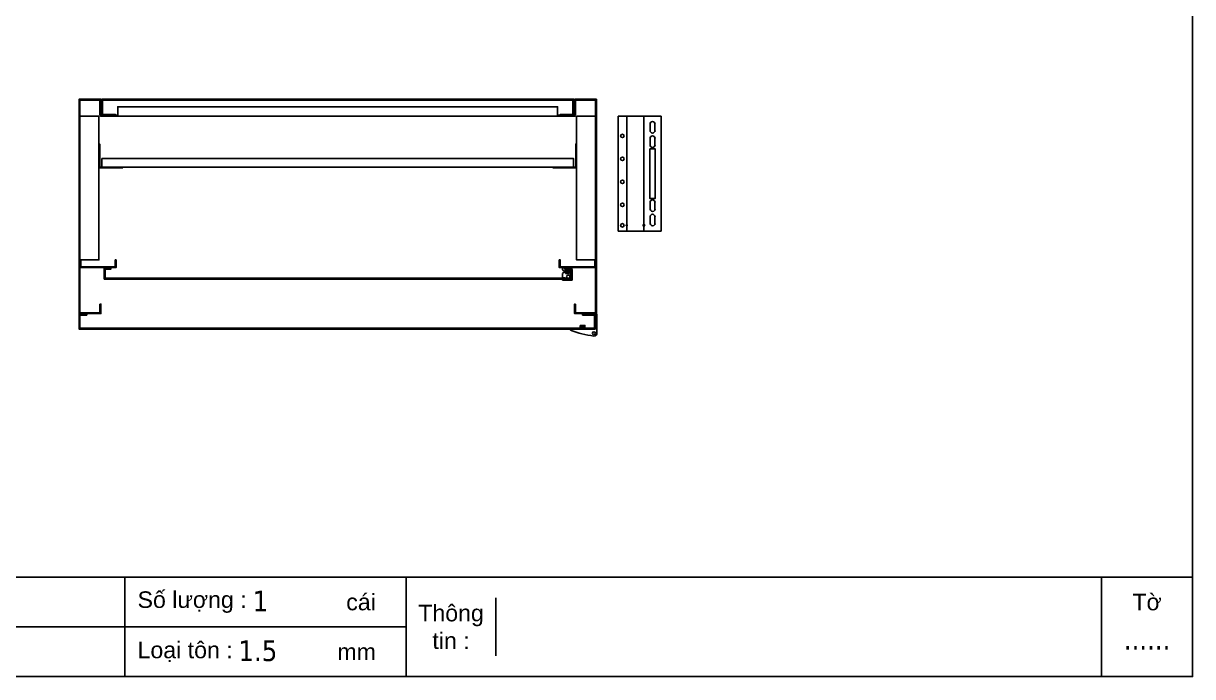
# Model space of a CAD drawing. Header units: millimetres. Extents: x 0 to 4277, y 0 to 3024.
# Drawn here: x 2243 to 4277, y 0 to 1137 of the extents above; entities that cross this region are included whole.
import ezdxf
from ezdxf.enums import TextEntityAlignment as Align

# ---------------------------------------------------------------- set-up
doc = ezdxf.new("R2010")
doc.units = ezdxf.units.MM
doc.layers.add('CNC', color=7, linetype='Continuous')
doc.styles.add('Arial', font='arial.ttf')
doc.styles.add('Tahoma (Input Text)', font='tahoma.ttf')

# ---------------------------------------------------------------- blocks, each defined once
blk = doc.blocks.new('khungtenAsean2')
at = {"color": 7}
for p, q in [((2970, -1980), (0, -1980)), ((1680, -1980), (1680, -2100)), ((2020, -1980), (2020, -2100)), ((2860, -1980), (2860, -2100)), ((2128.3, -2005), (2128.3, -2075)), ((2020, -2040), (0, -2040))]:
    blk.add_line(p, q, dxfattribs=at)
blk.add_lwpolyline([(0, 0), (2970, 0), (2970, -2100), (0, -2100)], close=True, dxfattribs=at)
at = {"color": 2, "char_height": 20, "style": 'Arial'}
for s, insert, width, attachment_point in [('  Số lượng :', (1680, -2010), 917.634, 4), ('cái', (1947.6, -2010), 917.634, 4), ('Tờ', (2915, -2010), 110, 5), ('Thông\\Ptin :', (2074.2, -2040), 108.311, 5), ('  Loại tôn :', (1680, -2070), 917.634, 4), ('mm', (1936.9, -2070), 917.634, 4)]:
    blk.add_mtext(s, dxfattribs=dict(at, insert=insert, width=width, attachment_point=attachment_point))
at = {"color": 1, "style": 'Tahoma (Input Text)', "flags": 8}
for tag, p in [('#01', (137.1, -2021.3)), ('#03', (506.6, -2019.3)), ('#05', (1106.6, -2021.3)), ('#07', (1834.7, -2021.3)), ('#09', (2146.7, -2021.3)), ('#02', (98.5, -2081.3)), ('#04', (486.1, -2081.3)), ('#06', (1065.3, -2081.3)), ('#08', (1817.4, -2081.3)), ('#10', (2146.7, -2081.3))]:
    blk.add_attdef(tag, p, '', height=25, dxfattribs=at)
blk.add_attdef('#11', text='', height=25, dxfattribs=at).set_placement((2915, -2067.3), align=Align.CENTER)
blk = doc.blocks.new('f3daunguoc')
at = {"layer": 'CNC', "color": 2, "lineweight": -3}
blk.add_circle((0, 0), 1.5, dxfattribs=at)
blk = doc.blocks.new('f2dauxuoi')
at = {"layer": 'CNC', "color": 2, "lineweight": -3}
blk.add_circle((0, 0), 1, dxfattribs=at)
blk = doc.blocks.new('ovan8.5x20')
at = {"layer": 'CNC', "color": 2, "lineweight": -3}
for p, q in [((5.7, 4.2), (-5.8, 4.2)), ((-5.8, -4.2), (5.7, -4.2))]:
    blk.add_line(p, q, dxfattribs=at)
for centre, start, end in [((-5.8, 0), 90, 270), ((5.7, 0), 270, 90)]:
    blk.add_arc(centre, 4.25, start, end, dxfattribs=at)
blk = doc.blocks.new('HL003-2-3')
h = blk.add_hatch()
h.set_pattern_fill('ANSI31', color=2, scale=0.5, style=0)
h.set_pattern_definition([(45, (8435.407, 86016.9664), (-1.122532015, 1.122532015), [])])
h.paths.add_polyline_path([(11, 10), (5, 10), (5, 0), (11, 0)])
at = {"color": 1}
for p, q in [((0, 22), (17, 22)), ((0, 20), (0, 22)), ((17, 22), (17, 3)), ((0, 20), (15, 20)), ((4, 18), (0, 18)), ((0, 10), (0, 18)), ((0, 10), (8, 3)), ((0, 4), (3.4, 7)), ((0, 0), (0, 4)), ((16, 0), (0, 0)), ((4, 20), (4, 18)), ((17, 3), (8, 3)), ((15, 20), (15, 3)), ((16, 3), (16, 0))]:
    blk.add_line(p, q, dxfattribs=at)
at = {"color": 2}
blk.add_lwpolyline([(5, 10), (11, 10), (11, 0), (5, 0)], close=True, dxfattribs=at)
at = {"color": 1}
blk.add_circle((10, 16), 3, dxfattribs=at)
blk.add_circle((10, 16), 3, dxfattribs=at)
blk = doc.blocks.new('HL044-1.3-B')
h = blk.add_hatch()
h.set_pattern_fill('ANSI31', color=1, scale=0.3, style=0)
h.set_pattern_definition([(45, (-80982.31925, -42991.2648), (-0.673519209, 0.673519209), [])])
h.paths.add_polyline_path([(-15.5, 27), (-15.5, 24), (-9.5, 24), (-9.5, 27)])
at = {"color": 1}
for p, q in [((-22, 24), (-22, 27)), ((-22, 27), (1, 27)), ((-1, 24), (-22, 24)), ((-15.5, 24), (-15.5, 27)), ((-9.5, 24), (-9.5, 27)), ((0, 23), (0, 0)), ((3, 25), (3, 0)), ((0, 0), (-43, 0)), ((-43, 0), (-43, -2)), ((-25, 6.5), (-25, 0)), ((-25, 6.5), (-19, 5.9)), ((-25, 5.5), (-19, 4.9)), ((-25, 4.5), (-19, 3.9)), ((-25, 3.5), (-19, 2.9)), ((-25, 2.5), (-19, 1.9)), ((-25, 1.5), (-19, 0.9)), ((-25, 0.5), (-19.7, 0)), ((-19, 6.5), (-19, 0)), ((0, 7.5), (3, 7.5)), ((0, 6), (3, 6)), ((3, -6.5), (3, 0))]:
    blk.add_line(p, q, dxfattribs=at)
blk.add_lwpolyline([(-26, 6.5), (-18, 6.5), (-18, 0), (-26, 0)], close=True, dxfattribs=at)
blk.add_circle((-2.3, -7), 2.55, dxfattribs=at)
for centre, radius, start, end in [((-1, 23), 1, 0, 90), ((1, 25), 2, 0, 90), ((15.4, 147.7), 160.7, 248.6705, 263.5901), ((-2.5, -6.5), 5.5, 270, 0)]:
    blk.add_arc(centre, radius, start, end, dxfattribs=at)

msp = doc.modelspace()

# ---------------------------------------------------------------- linework, layer by layer
at = {"color": 7}
for p, q in [((3277.4, 975.1), (3352.4, 975.1)), ((3277.4, 775.1), (3277.4, 975.1)), ((3292.4, 775.1), (3292.4, 975.1)), ((3322.4, 775.1), (3322.4, 975.1)), ((3352.4, 975.1), (3352.4, 775.1)), ((3352.4, 775.1), (3277.4, 775.1))]:
    msp.add_line(p, q, dxfattribs=at)
for points in [[(2376.2, 648.1), (2376.2, 633.1), (2341.2, 633.1), (2341.2, 1003.1), (2376.2, 1003.1), (2376.2, 976.6), (2402.7, 976.6), (2402.7, 978.1), (2377.7, 978.1), (2377.7, 1004.6), (2339.7, 1004.6), (2339.7, 631.6), (2377.7, 631.6), (2377.7, 648.1)], [(3198.7, 978.1), (3198.7, 1003.1), (2380.7, 1003.1), (2380.7, 978.1), (2379.2, 978.1), (2379.2, 1004.6), (3200.2, 1004.6), (3200.2, 978.1)], [(3203.2, 648.1), (3203.2, 633.1), (3238.2, 633.1), (3238.2, 1003.1), (3203.2, 1003.1), (3203.2, 976.6), (3176.7, 976.6), (3176.7, 978.1), (3201.7, 978.1), (3201.7, 1004.6), (3239.7, 1004.6), (3239.7, 631.6), (3201.7, 631.6), (3201.7, 648.1)], [(2341.2, 975.1), (2374.2, 975.1), (2374.2, 725.1), (2341.2, 725.1)], [(3238.2, 975.1), (3205.2, 975.1), (3205.2, 725.1), (3238.2, 725.1)], [(2342.7, 725.1), (2342.7, 713.1), (2402.7, 713.1), (2402.7, 725.1), (2404.2, 725.1), (2404.2, 711.6), (2341.2, 711.6), (2341.2, 725.1)], [(3236.7, 725.1), (3236.7, 713.1), (3176.7, 713.1), (3176.7, 725.1), (3175.2, 725.1), (3175.2, 711.6), (3238.2, 711.6), (3238.2, 725.1)], [(3184.2, 709.1), (3194.2, 709.1), (3194.2, 693.1), (2385.2, 693.1), (2385.2, 709.1), (2395.2, 709.1), (2395.2, 710.6), (2383.7, 710.6), (2383.7, 691.6), (3195.7, 691.6), (3195.7, 710.6), (3184.2, 710.6)], [(3224.2, 629.1), (3236.2, 629.1), (3236.2, 606.1), (2341.2, 606.1), (2341.2, 629.1), (2353.2, 629.1), (2353.2, 630.6), (2339.7, 630.6), (2339.7, 604.6), (3237.7, 604.6), (3237.7, 630.6), (3224.2, 630.6)]]:
    msp.add_lwpolyline(points, close=True)
at = {"color": 251}
msp.add_lwpolyline([(3172.2, 976.6), (3202.2, 976.6), (3202.2, 975.1), (2377.2, 975.1), (2377.2, 976.6), (2407.2, 976.6), (2407.2, 991.6), (3172.2, 991.6), (3172.2, 976.6)], dxfattribs=at)
for points in [[(2415.7, 885.1), (2374.2, 885.1), (2374.2, 926.6), (2375.7, 926.6), (2375.7, 886.6), (2415.7, 886.6)], [(3163.7, 885.1), (3205.2, 885.1), (3205.2, 926.6), (3203.7, 926.6), (3203.7, 886.6), (3163.7, 886.6)], [(2379.7, 901.6), (3199.7, 901.6), (3199.7, 886.6), (2379.7, 886.6)]]:
    msp.add_lwpolyline(points, close=True, dxfattribs=at)
at = {"color": 2}
msp.add_lwpolyline([(3332.9, 918.3), (3341.9, 918.3), (3341.9, 831.8), (3332.9, 831.8)], close=True, dxfattribs=at)
for centre in [(3284.9, 940.8), (3284.9, 900.8), (3284.9, 860.8), (3284.9, 820.8), (3284.9, 785.1)]:
    msp.add_circle(centre, 3, dxfattribs=at)

# ---------------------------------------------------------------- block references
ref = msp.add_blockref('khungtenAsean2', (0, 3024), dxfattribs=dict(xscale=1.440000000002328, yscale=1.440000000002328, zscale=1.440000000002328))
ref.add_attrib('#11', '......', dxfattribs={"color": 1, "height": 36, "style": 'Tahoma (Input Text)'}).set_placement((4197.6, 47), align=Align.CENTER)
ref.add_attrib('#08', '1.5', (2617.1, 27), dxfattribs={"color": 1, "height": 36, "style": 'Tahoma (Input Text)'})
ref.add_attrib('#07', '1', (2641.9, 113.4), dxfattribs={"color": 1, "height": 36, "style": 'Tahoma (Input Text)'})
at = {"lineweight": -3, "rotation": 180}
msp.add_blockref('f2dauxuoi', (3292.4, 785.1), dxfattribs=at)
at = {"lineweight": -3, "xscale": -1, "rotation": 270}
msp.add_blockref('f3daunguoc', (3322.4, 785.1), dxfattribs=at)
at = {"xscale": -1, "rotation": 180}
msp.add_blockref('HL003-2-3', (3180.7, 711.6), dxfattribs=at)
msp.add_blockref('HL044-1.3-B', (3237.7, 604.6))
at = {"layer": 'CNC', "lineweight": -3, "xscale": -1, "rotation": 270}
for p in [(3337.4, 955.8), (3337.4, 930.8)]:
    msp.add_blockref('ovan8.5x20', p, dxfattribs=at)
at = {"layer": 'CNC', "lineweight": -3, "rotation": 270}
for p in [(3337.4, 819.3), (3337.4, 794.3)]:
    msp.add_blockref('ovan8.5x20', p, dxfattribs=at)

doc.saveas('drawing.dxf')
